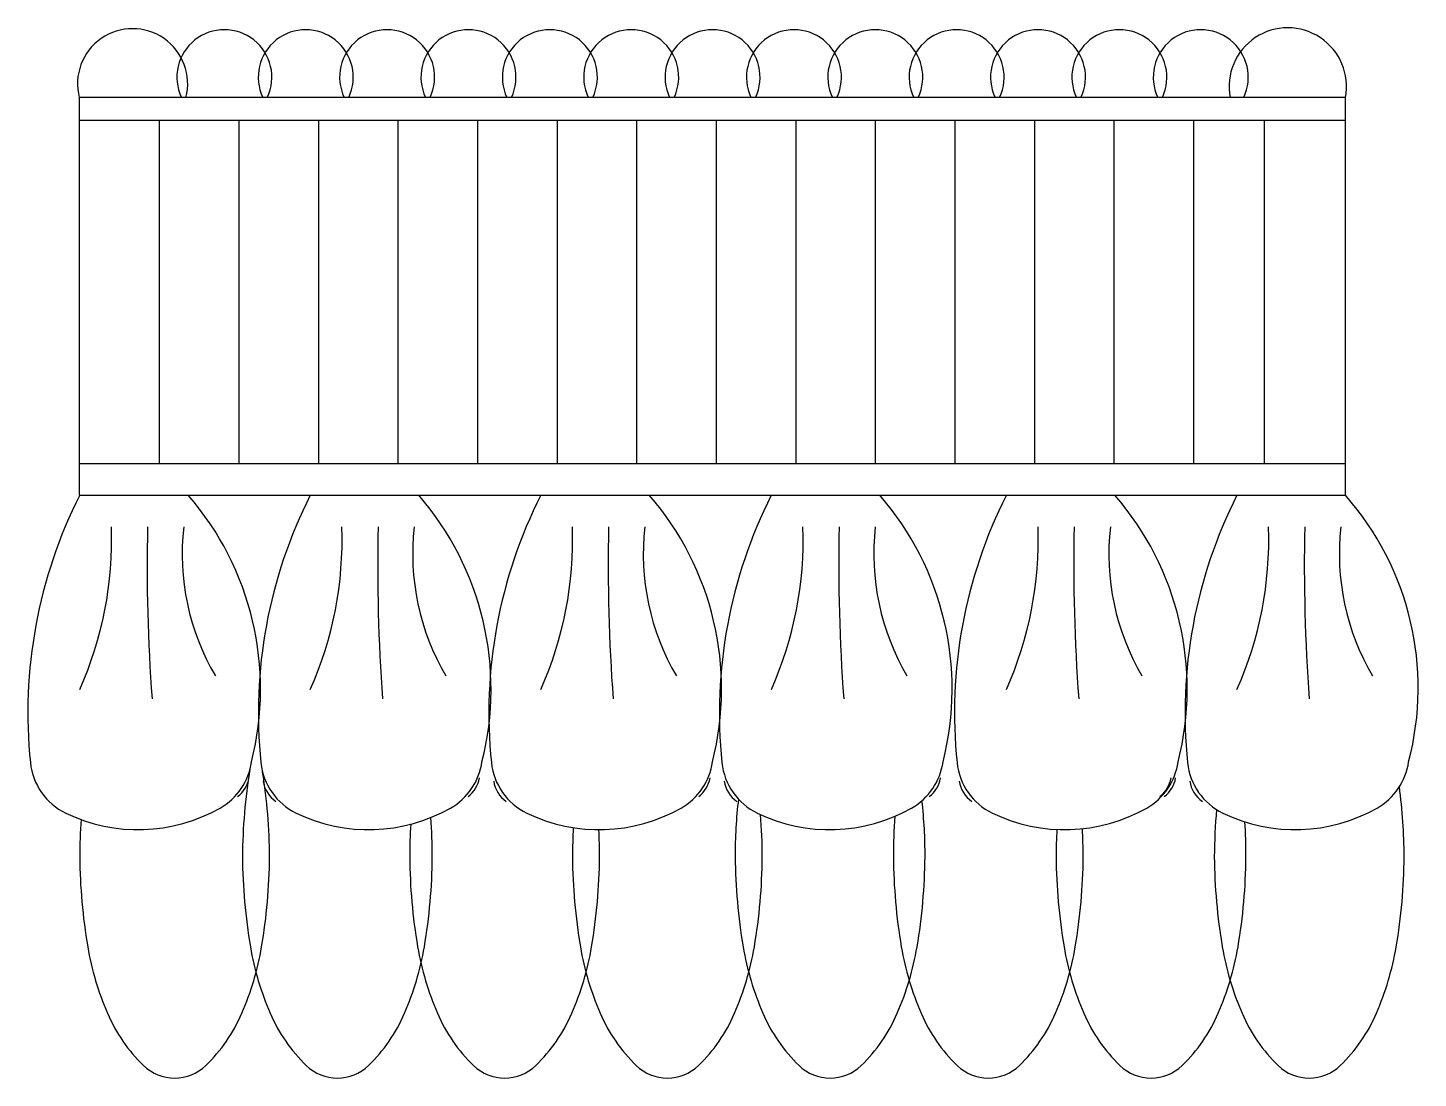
# Model space of a CAD drawing. Header units: metres. Extents: x 309 to 978, y 237 to 743.
import ezdxf

# ---------------------------------------------------------------- set-up
doc = ezdxf.new("R2010")
doc.units = ezdxf.units.M
for name, color, linetype in [('3', 3, 'Continuous'), ('4', 4, 'Continuous'), ('7', 7, 'Continuous')]:
    doc.layers.add(name, color=color, linetype=linetype)

msp = doc.modelspace()

# ---------------------------------------------------------------- linework, layer by layer
at = {"layer": '3'}
for p, q in [((372.25, 698.34), (372.25, 533.13)), ((410.53, 698.34), (410.53, 533.13)), ((448.82, 698.34), (448.82, 533.13)), ((487.11, 698.34), (487.11, 533.13)), ((525.39, 698.34), (525.39, 533.13)), ((563.68, 698.34), (563.68, 533.13)), ((601.97, 698.34), (601.97, 533.13)), ((640.25, 698.34), (640.25, 533.13)), ((678.54, 698.34), (678.54, 533.13)), ((716.83, 698.34), (716.83, 533.13)), ((755.11, 698.34), (755.11, 533.13)), ((793.4, 698.34), (793.4, 533.13)), ((831.69, 698.34), (831.69, 533.13)), ((869.97, 698.34), (869.97, 533.13)), ((903.91, 698.34), (903.91, 533.13))]:
    msp.add_line(p, q, dxfattribs=at)
for centre, radius, start, end in [((172.12, 496.53), 177.18, 335.99, 1.99), ((1234.48, 484.21), 868.09, 178.78, 184.24), ((499.06, 489.63), 115.8, 173.52, 210.44), ((283.06, 496.53), 177.18, 335.99, 1.99), ((1345.43, 484.21), 868.09, 178.78, 184.24), ((610, 489.63), 115.8, 173.52, 210.44), ((394, 496.53), 177.18, 335.99, 1.99), ((1456.37, 484.21), 868.09, 178.78, 184.24), ((720.95, 489.63), 115.8, 173.52, 210.44), ((504.95, 496.53), 177.18, 335.99, 1.99), ((1567.32, 484.21), 868.09, 178.78, 184.24), ((831.89, 489.63), 115.8, 173.52, 210.44), ((618.07, 496.53), 177.18, 335.99, 1.99), ((1680.44, 484.21), 868.09, 178.78, 184.24), ((945.01, 489.63), 115.8, 173.52, 210.44), ((729.01, 496.53), 177.18, 335.99, 1.99), ((1791.38, 484.21), 868.09, 178.78, 184.24), ((1055.96, 489.63), 115.8, 173.52, 210.44)]:
    msp.add_arc(centre, radius, start, end, dxfattribs=at)
at = {"layer": '4'}
msp.add_lwpolyline([(333.72, 709.21), (333.72, 517.91)], dxfattribs=at)
for points in [[(958.37, 367.43, 0.23), (973.5, 389.7, 0.25), (943.07, 517.91), (943.07, 709.21), (333.96, 709.21)], [(333.96, 344, 0.04), (337.78, 300.66, 0.06), (347.34, 268.67, 0.1), (364.7, 243.51, 0.19), (379.64, 237.47, 0.19), (394.59, 243.51, 0.1), (411.95, 268.67, 0.06), (421.51, 300.66, 0.04), (425.33, 344, 0.04), (421.96, 384.73, 0.06)], [(879.98, 344, 0.04), (883.8, 300.66, 0.06), (893.36, 268.67, 0.1), (910.72, 243.51, 0.19), (925.66, 237.47, 0.19), (940.61, 243.51, 0.1), (957.97, 268.67, 0.06), (967.53, 300.66, 0.04), (971.35, 344, 0.03), (969.06, 377.6, 0.06)], [(649.39, 344, 0.04), (653.21, 300.66, 0.06), (662.77, 268.67, 0.1), (680.13, 243.51, 0.19), (695.07, 237.47, 0.19), (710.02, 243.51, 0.1), (727.38, 268.67, 0.06), (736.94, 300.66, 0.04), (740.76, 344, 0.03), (739.29, 370.95, 0.06)], [(334.61, 361.86, 0.02), (333.96, 344, 0.04)], [(412.27, 344, 0.04), (416.09, 300.66, 0.06), (425.65, 268.67, 0.1), (443.01, 243.51, 0.19), (457.96, 237.47, 0.19), (472.9, 243.51, 0.1), (490.26, 268.67, 0.06), (499.82, 300.66, 0.04), (503.64, 344, 0.02), (502.92, 362.84, 0.06)], [(571.08, 344, 0.04), (574.9, 300.66, 0.06), (584.46, 268.67, 0.1), (601.82, 243.51, 0.19), (616.76, 237.47, 0.19), (631.7, 243.51, 0.1), (649.06, 268.67, 0.06), (658.62, 300.66, 0.04), (662.44, 344, 0.02), (661.61, 364.25, 0.06)], [(492.76, 344, 0.04), (496.58, 300.66, 0.06), (506.14, 268.67, 0.1), (523.5, 243.51, 0.19), (538.45, 237.47, 0.19), (553.39, 243.51, 0.1), (570.75, 268.67, 0.06), (580.31, 300.66, 0.04), (584.13, 344, 0.01), (583.79, 357.01, 0.06)], [(725.53, 344, 0.04), (729.35, 300.66, 0.06), (738.91, 268.67, 0.1), (756.27, 243.51, 0.19), (771.21, 237.47, 0.19), (786.15, 243.51, 0.1), (803.51, 268.67, 0.06), (813.08, 300.66, 0.04), (816.89, 344, 0.01), (816.53, 357.47, 0.06)], [(803.84, 344, 0.04), (807.66, 300.66, 0.06), (817.22, 268.67, 0.1), (834.58, 243.51, 0.19), (849.53, 237.47, 0.19), (864.47, 243.51, 0.1), (881.83, 268.67, 0.06), (891.39, 300.66, 0.04), (895.21, 344, 0.02), (894.64, 360.79, 0.06)]]:
    msp.add_lwpolyline(points, format="xyb", dxfattribs=at)
for centre, radius, start, end in [((541.26, 413.09), 232.29, 153.18, 185.89), ((340.47, 392.39), 30.43, 185.89, 244.2)]:
    msp.add_arc(centre, radius, start, end, dxfattribs=at)
at = {"layer": '7'}
for p, q in [((333.96, 698.34), (943.07, 698.34)), ((333.96, 533.13), (943.07, 533.13)), ((333.96, 517.91), (943.07, 517.91))]:
    msp.add_line(p, q, dxfattribs=at)
for points in [[(415.88, 386.11, 0.04), (412.27, 344, 0.04)], [(650.95, 371.73, 0.03), (649.39, 344, 0.04)], [(726.29, 363.46, 0.02), (725.53, 344, 0.04)], [(881.02, 366.71, 0.02), (879.98, 344, 0.04)], [(493.26, 359.63, 0.02), (492.76, 344, 0.04)], [(571.47, 357.99, 0.01), (571.08, 344, 0.04)], [(804.19, 357.1, 0.01), (803.84, 344, 0.04)]]:
    msp.add_lwpolyline(points, format="xyb", dxfattribs=at)
for centre, radius, start, end in [((915.33, 714.51), 28.24, 349.19, 190.81), ((359.4, 715.81), 26.51, 345.59, 194.41), ((403.57, 718.99), 22.86, 334.69, 205.31), ((442.73, 718.99), 22.86, 334.69, 205.31), ((481.89, 718.99), 22.86, 334.69, 205.31), ((521.04, 718.99), 22.86, 334.69, 205.31), ((560.2, 718.99), 22.86, 334.69, 205.31), ((599.36, 718.99), 22.86, 334.69, 205.31), ((638.51, 718.99), 22.86, 334.69, 205.31), ((677.67, 718.99), 22.86, 334.69, 205.31), ((716.83, 718.99), 22.86, 334.69, 205.31), ((755.98, 718.99), 22.86, 334.69, 205.31), ((795.14, 718.99), 22.86, 334.69, 205.31), ((834.3, 718.99), 22.86, 334.69, 205.31), ((873.45, 718.99), 22.86, 334.69, 205.31), ((278.83, 424.71), 142.15, 345.74, 40.97), ((652.2, 413.09), 232.29, 153.18, 185.89), ((389.77, 424.71), 142.15, 345.74, 40.97), ((763.15, 413.09), 232.29, 153.18, 185.89), ((500.72, 424.71), 142.15, 345.74, 40.97), ((874.09, 413.09), 232.29, 153.18, 185.89), ((611.66, 424.71), 142.15, 345.74, 40.97), ((987.21, 413.09), 232.29, 153.18, 185.89), ((724.78, 424.71), 142.15, 345.74, 40.97), ((1098.16, 413.09), 232.29, 153.18, 185.89), ((386.46, 393.9), 30.43, 299.57, 352.07), ((451.41, 392.39), 30.43, 185.89, 244.2), ((497.4, 393.9), 30.43, 299.57, 352.07), ((562.35, 392.39), 30.43, 185.89, 244.2), ((608.35, 393.9), 30.43, 299.57, 352.07), ((673.3, 392.39), 30.43, 185.89, 244.2), ((719.29, 393.9), 30.43, 299.57, 352.07), ((786.42, 392.39), 30.43, 185.89, 244.2), ((832.41, 393.9), 30.43, 299.57, 352.07), ((897.36, 392.39), 30.43, 185.89, 244.2), ((401.49, 384.26), 14.11, 306.83, 350.41), ((512.43, 384.26), 14.11, 306.83, 350.41), ((623.38, 384.26), 14.11, 306.83, 350.41), ((734.32, 384.26), 14.11, 306.83, 350.41), ((845.27, 384.26), 14.11, 306.83, 350.41), ((847.44, 384.26), 14.11, 306.83, 350.41), ((436.2, 382.35), 14.11, 188.1, 236.05), ((547.14, 382.35), 14.11, 188.1, 236.05), ((658.09, 382.35), 14.11, 188.1, 236.05), ((771.21, 382.35), 14.11, 188.1, 236.05), ((882.15, 382.35), 14.11, 188.1, 236.05), ((362.02, 436.97), 79.95, 244.2, 299.57), ((472.97, 436.97), 79.95, 244.2, 299.57), ((583.91, 436.97), 79.95, 244.2, 299.57), ((694.85, 436.97), 79.95, 244.2, 299.57), ((807.97, 436.97), 79.95, 244.2, 299.57), ((918.92, 436.97), 79.95, 244.2, 299.57)]:
    msp.add_arc(centre, radius, start, end, dxfattribs=at)

doc.saveas('drawing.dxf')
